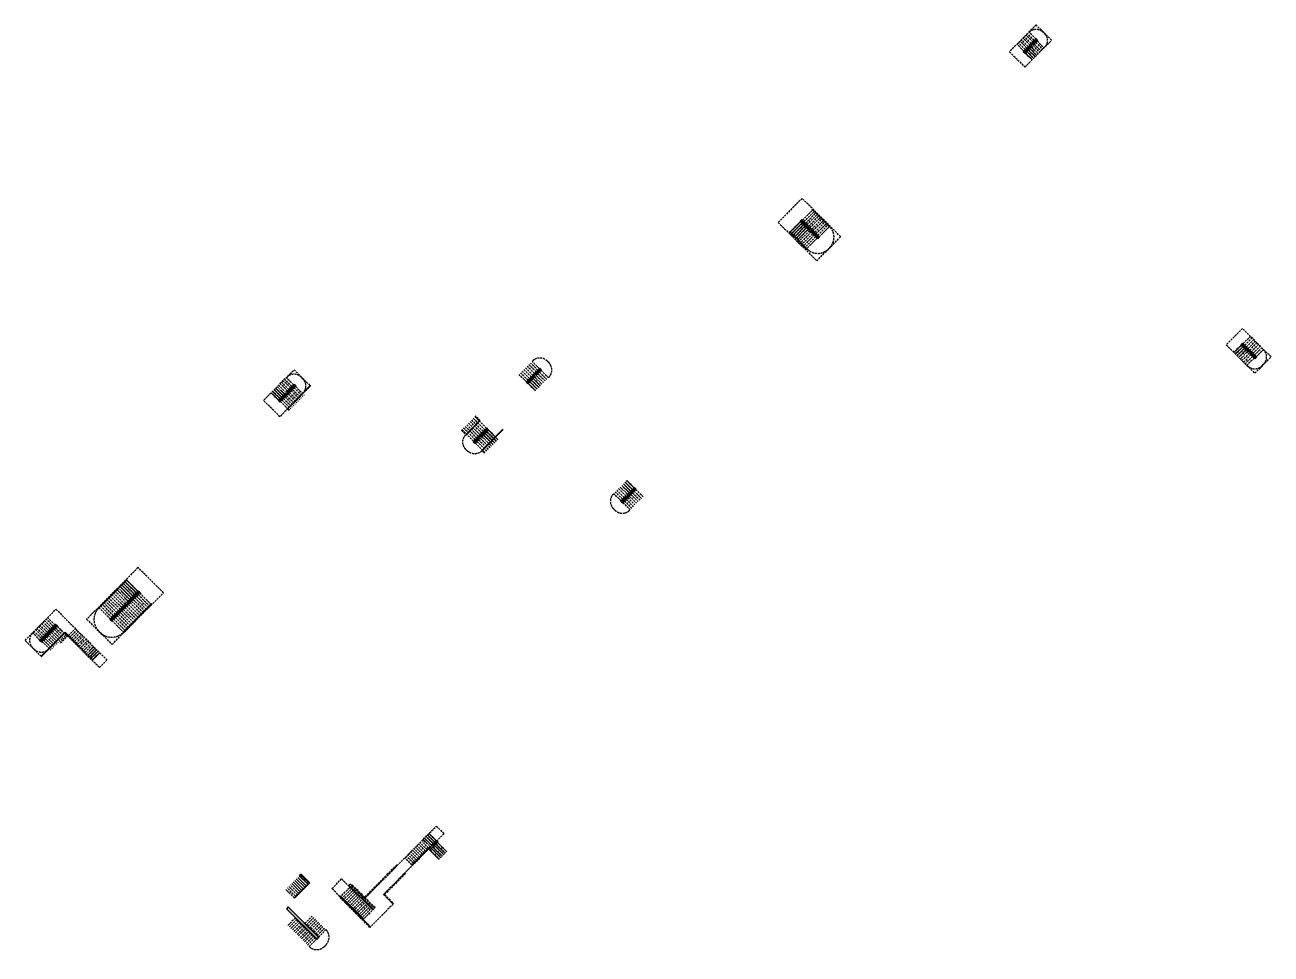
# Model space of a CAD drawing. Extents: x 517308145 to 518943416, y 3499250121 to 3500095483.
# Drawn here: x 518782034 to 518933458, y 3499825960 to 3499938810 of the extents above; entities that cross this region are included whole.
import ezdxf

# ---------------------------------------------------------------- set-up
doc = ezdxf.new("R2010")
doc.units = 0
doc.header["$LTSCALE"] = 1000
doc.header["$MEASUREMENT"] = 0
for name, pattern in [('$0$DASH', [0.35, 0.25, -0.1]), ('__覆盖_A40-地下室楼梯_TEN25IWV_设计区$0$DASH', [0.35, 0.25, -0.1]), ('DASH', [0.35, 0.25, -0.1]), ('HIDDEN', [0.375, 0.25, -0.125])]:
    doc.linetypes.add(name, pattern=pattern)
doc.layers.get('DEFPOINTS').update_dxf_attribs({"color": 8, "linetype": 'CONTINUOUS'})
for name, color, linetype in [('__覆盖_A40-地下室楼梯_TEN25IWV_设计区$0$AD-SIGN', 195, 'CONTINUOUS'), ('__覆盖_A40-地下室楼梯_TEN25IWV_设计区$0$AE-HDWR', 8, 'CONTINUOUS'), ('__覆盖_A40-地下室楼梯_TEN25IWV_设计区$0$AE-STAR', 51, 'CONTINUOUS'), ('a-排水沟', 170, 'CONTINUOUS'), ('AD-SIGN', 195, 'CONTINUOUS'), ('AE-ABOV', 154, 'HIDDEN'), ('AE-HDWR', 8, 'CONTINUOUS'), ('AE-STAR', 51, 'CONTINUOUS'), ('C-XREF-EXT', 7, 'CONTINUOUS'), ('HS-A-填充图案', 8, 'CONTINUOUS'), ('HS-A-墙-砼', 41, 'CONTINUOUS'), ('HS-A-面层', 9, 'CONTINUOUS')]:
    doc.layers.add(name, color=color, linetype=linetype)

# ---------------------------------------------------------------- blocks, each defined once
blk = doc.blocks.new('*U19')
at = {"layer": 'a-排水沟'}
h = blk.add_hatch(dxfattribs=at)
h.set_pattern_fill('ANSI31', color=256, scale=100, angle=-135)
h.set_pattern_definition([(270, (588966.14, -49262.37), (158.75, -3e-13), [])])
h.paths.add_polyline_path([(1494, 0), (1494, 300), (-6, 300), (-6, 0)])
blk.add_lwpolyline([(1494, 0), (1494, 300), (-6, 300), (-6, 0)], close=True, dxfattribs=at)
blk = doc.blocks.new('A$C22EB490E')
at = {"layer": 'HS-A-填充图案'}
blk.add_hatch(color=256, dxfattribs=at).paths.add_polyline_path([(-3550, -3850), (-3550, -9050), (-3250, -9050), (-3250, -3850)])
at = {"layer": '__覆盖_A40-地下室楼梯_TEN25IWV_设计区$0$AD-SIGN', "linetype": '__覆盖_A40-地下室楼梯_TEN25IWV_设计区$0$DASH'}
blk.add_lwpolyline([(-4850, -9050, 0.4142136), (-3550, -10350), (-3250, -10350, 0.4142136), (-1950, -9050)], format="xyb", dxfattribs=at)
at = {"layer": '__覆盖_A40-地下室楼梯_TEN25IWV_设计区$0$AE-HDWR'}
for points in [[(-1950, -3650), (390, -3650), (390, -3600), (-1950, -3600)], [(-3250, -6625), (-3250, -9050), (-3550, -9050), (-3550, -5410), (-3600, -5410), (-3600, -9100), (-3200, -9100), (-3200, -6625)]]:
    blk.add_lwpolyline(points, close=True, dxfattribs=at)
at = {"layer": '__覆盖_A40-地下室楼梯_TEN25IWV_设计区$0$AE-STAR', "linetype": '$0$DASH'}
for points in [[(-1950, -3600), (-1950, -2150)], [(-1690, -3600), (-1690, -2150)], [(-1430, -3600), (-1430, -2150)], [(-1170, -3600), (-1170, -2150)]]:
    blk.add_lwpolyline(points, dxfattribs=at)
at = {"layer": '__覆盖_A40-地下室楼梯_TEN25IWV_设计区$0$AE-STAR'}
for points in [[(-910, -3600), (-910, -2150)], [(-650, -3600), (-650, -2150)], [(-390, -3600), (-390, -2150)], [(-130, -3600), (-130, -2150)], [(130, -3600), (130, -2150)], [(390, -3600), (390, -2150)]]:
    blk.add_lwpolyline(points, dxfattribs=at)
at = {"layer": '__覆盖_A40-地下室楼梯_TEN25IWV_设计区$0$AE-STAR', "linetype": '__覆盖_A40-地下室楼梯_TEN25IWV_设计区$0$DASH'}
for points in [[(-3550, -5410), (-4850, -5410)], [(-3550, -5670), (-4850, -5670)], [(-3550, -5930), (-4850, -5930)], [(-3550, -6190), (-4850, -6190)], [(-3550, -6450), (-4850, -6450)], [(-3550, -6710), (-4850, -6710)], [(-3550, -6970), (-4850, -6970)], [(-3550, -7230), (-4850, -7230)], [(-3550, -7490), (-4850, -7490)], [(-3200, -6710), (-1950, -6710)], [(-3200, -6970), (-1950, -6970)], [(-3200, -7230), (-1950, -7230)], [(-3200, -7490), (-1950, -7490)], [(-3550, -7750), (-4850, -7750)], [(-3550, -8010), (-4850, -8010)], [(-3550, -8270), (-4850, -8270)], [(-3550, -8530), (-4850, -8530)], [(-3550, -8790), (-4850, -8790)], [(-3550, -9050), (-4850, -9050)], [(-3200, -7750), (-1950, -7750)], [(-3200, -8010), (-1950, -8010)], [(-3200, -8270), (-1950, -8270)], [(-3200, -8530), (-1950, -8530)], [(-3200, -8790), (-1950, -8790)], [(-3200, -9050), (-1950, -9050)]]:
    blk.add_lwpolyline(points, dxfattribs=at)
at = {"layer": 'HS-A-墙-砼'}
for p, q in [((-3550, -3850), (-3550, -9050)), ((-3250, -3850), (-3550, -3850)), ((-3250, -3850), (-3250, -9050)), ((-3250, -9050), (-3550, -9050))]:
    blk.add_line(p, q, dxfattribs=at)
at = {"layer": 'HS-A-面层', "rotation": 90}
blk.add_blockref('*U19', (690, -3644), dxfattribs=at)
blk = doc.blocks.new('CR')
at = {"layer": 'AD-SIGN'}
h = blk.add_hatch(color=256, dxfattribs=at)
h.dxf.hatch_style = 1
edge = h.paths.add_edge_path()
edge.add_arc((0, 0), 50, 0, 360)
blk.add_circle((0, 0), 50, dxfattribs=at)
blk = doc.blocks.new('A$C59561BE8')
at = {"layer": 'AD-SIGN', "linetype": 'DASH'}
blk.add_lwpolyline([(-1555, 3430, 0.4142136), (-2810, 2175), (-2810, 1925, 0.4142136), (-1555, 670)], format="xyb", dxfattribs=at)
at = {"layer": 'AD-SIGN'}
blk.add_lwpolyline([(1130, 1275, 0, 0, 0), (861, 1275, 125, 0, 0), (261, 1275, 0, 0, 0)], format="xyseb", dxfattribs=at)
at = {"layer": 'AE-ABOV'}
for points in [[(1718, -2970), (2500, -2970)], [(1300, -3230), (2500, -3230)], [(1300, -3490), (2500, -3490)], [(1300, -3750), (2500, -3750)], [(1300, -4010), (2500, -4010)]]:
    blk.add_lwpolyline(points, dxfattribs=at)
at = {"layer": 'AE-HDWR'}
for points in [[(1180, 2200), (1180, 1900), (-1580, 1900), (-1580, 2200)], [(1130, 2150), (1130, 1950), (-1530, 1950), (-1530, 2150)]]:
    blk.add_lwpolyline(points, close=True, dxfattribs=at)
blk.add_lwpolyline([(-2850, 645), (1250, 645), (1250, -4090), (1300, -4090), (1300, 695), (-2850, 695)], dxfattribs=at)
at = {"layer": 'AE-STAR', "linetype": 'DASH'}
for p, q in [((1130, 1900), (1130, 150)), ((1250, 150), (-150, 150))]:
    blk.add_line(p, q, dxfattribs=at)
for points in [[(-1530, 2200), (-1530, 3450)], [(-1270, 2200), (-1270, 3450)], [(-1010, 2200), (-1010, 3450)], [(-750, 2200), (-750, 3450)], [(-490, 2200), (-490, 3450)], [(-230, 2200), (-230, 3450)], [(30, 2200), (30, 3450)], [(290, 2200), (290, 3450)], [(550, 2200), (550, 3450)], [(810, 2200), (810, 3450)], [(1070, 2200), (1070, 3450)], [(-1470, 1900), (-1470, 400)], [(-1210, 1900), (-1210, 400)], [(-950, 1900), (-950, 400)], [(-690, 1900), (-690, 400)], [(-430, 1900), (-430, 400)], [(-170, 1900), (-170, 400)], [(90, 1900), (90, 150)], [(350, 1900), (350, 150)], [(610, 1900), (610, 150)], [(870, 1900), (870, 150)], [(1300, 120), (2500, 120)], [(1300, -140), (2500, -140)], [(1300, -400), (2500, -400)], [(1300, -660), (2500, -660)], [(1300, -920), (2500, -920)], [(1300, -1180), (2500, -1180)], [(1300, -1440), (2500, -1440)], [(1300, -1700), (2500, -1700)], [(1300, -1960), (2500, -1960)], [(1300, -2220), (2500, -2220)], [(1300, -2480), (2500, -2480)], [(1300, -2740), (2500, -2740)]]:
    blk.add_lwpolyline(points, dxfattribs=at)
at = {"layer": 'AE-STAR'}
blk.add_lwpolyline([(1100, 2100), (1100, 2000), (-1500, 2000), (-1500, 2100)], close=True, dxfattribs=at)
for points in [[(1300, -3000), (2500, -3000)], [(1300, -3260), (2500, -3260)], [(1300, -3520), (2500, -3520)], [(1300, -3780), (2500, -3780)], [(1300, -4040), (2500, -4040)]]:
    blk.add_lwpolyline(points, dxfattribs=at)
at = {"layer": 'C-XREF-EXT', "color": 5, "rotation": 89.99999995577402}
blk.add_blockref('CR', (1130, 1275), dxfattribs=at)
at = {"layer": 'C-XREF-EXT', "color": 5, "xscale": -0.9999999999999998, "rotation": 6.87051940487349e-08}
blk.add_blockref('CR', (1900, -4040), dxfattribs=at)
blk.add_wipeout([(1200, -3117), (1773, -2895), (1743, -2765), (1957, -3073), (1916, -2894), (2500, -2667), (2500, -2721), (1927, -2943), (1957, -3073), (1743, -2765), (1784, -2944), (1200, -3171)]).dxf.layer = 'AD-SIGN'
at = {"layer": 'AD-SIGN'}
blk.add_lwpolyline([(1900, -4040, 0, 0, 0), (1900, -3771, 125, 0, 0), (1900, -3171, 0, 0, 0)], format="xyseb", dxfattribs=at)
at = {"layer": 'DEFPOINTS', "linetype": 'DASH'}
for points in [[(1200, -5290), (1200, 650), (-2830, 650), (-2830, 3450), (2500, 3450), (2500, 150), (2500, 150)], [(2500, 150), (2500, -5290), (1200, -5290)]]:
    blk.add_lwpolyline(points, dxfattribs=at)
blk = doc.blocks.new('A$C7F570FF1')
at = {"layer": 'AD-SIGN', "linetype": 'DASH'}
blk.add_lwpolyline([(-3335, -4325, -0.4142136), (-5310, -2350), (-5310, -2100, -0.4142135), (-3335, -125)], format="xyb", dxfattribs=at)
at = {"layer": 'AE-ABOV'}
for points in [[(-230, -2075), (-230, -1329)], [(50, -329), (50, -150)], [(50, -2075), (50, -467)], [(330, -2075), (330, -150)], [(610, -2075), (610, -150)], [(890, -2075), (890, -150)], [(1170, -2075), (1170, -150)], [(1450, -2075), (1450, -150)]]:
    blk.add_lwpolyline(points, dxfattribs=at)
at = {"layer": 'AE-HDWR'}
for points in [[(-3360, -150), (1530, -150), (1530, -100), (-3360, -100)], [(-3360, -2375), (-3360, -2075), (1560, -2075), (1560, -2375)], [(-3310, -2325), (-3310, -2125), (1510, -2125), (1510, -2325)], [(-3330, -4350), (1590, -4350), (1590, -4300), (-3330, -4300)]]:
    blk.add_lwpolyline(points, close=True, dxfattribs=at)
at = {"layer": 'AE-STAR', "linetype": 'DASH'}
for points in [[(-3280, -2075), (-3280, -150)], [(-3000, -2075), (-3000, -150)], [(-2720, -2075), (-2720, -150)], [(-2440, -2075), (-2440, -150)], [(-2160, -2075), (-2160, -150)], [(-1880, -2075), (-1880, -150)], [(-1600, -2075), (-1600, -150)], [(-1320, -2075), (-1320, -150)], [(-1040, -2075), (-1040, -150)], [(-760, -2075), (-760, -150)], [(-480, -2075), (-480, -150)], [(-3280, -2375), (-3280, -4300)], [(-3000, -2375), (-3000, -4300)], [(-2720, -2375), (-2720, -4300)], [(-2440, -2375), (-2440, -4300)], [(-2160, -2375), (-2160, -4300)], [(-1880, -2375), (-1880, -4300)], [(-1600, -2375), (-1600, -4300)], [(-1320, -2375), (-1320, -4300)], [(-1040, -2375), (-1040, -4300)], [(-760, -2375), (-760, -4300)], [(-480, -2375), (-480, -4300)], [(-200, -2375), (-200, -4300)], [(80, -2375), (80, -4300)], [(360, -2375), (360, -4300)], [(640, -2375), (640, -4300)], [(920, -2375), (920, -4300)], [(1200, -2375), (1200, -4300)], [(1480, -2375), (1480, -4300)]]:
    blk.add_lwpolyline(points, dxfattribs=at)
at = {"layer": 'AE-STAR'}
for points in [[(-200, -2075), (-200, -150)], [(80, -2075), (80, -150)], [(360, -2075), (360, -150)], [(640, -2075), (640, -150)], [(920, -2075), (920, -150)], [(1200, -2075), (1200, -150)], [(1480, -2075), (1480, -150)]]:
    blk.add_lwpolyline(points, dxfattribs=at)
blk.add_lwpolyline([(-3280, -2275), (-3280, -2175), (1480, -2175), (1480, -2275)], close=True, dxfattribs=at)
at = {"layer": 'DEFPOINTS', "linetype": 'DASH'}
blk.add_lwpolyline([(3530, -4400), (3530, -50), (-5330, -50), (-5330, -4400)], close=True, dxfattribs=at)
at = {"layer": 'C-XREF-EXT', "color": 5, "xscale": -1, "rotation": 90.00000007022781}
blk.add_blockref('CR', (1480, -1113), dxfattribs=at)
blk.add_wipeout([(158, -50), (-224, -1036), (-354, -1006), (-46, -1219), (-225, -1178), (-612, -2175), (-558, -2175), (-176, -1189), (-46, -1219), (-354, -1006), (-175, -1047), (212, -50)]).dxf.layer = 'AD-SIGN'
at = {"layer": 'AD-SIGN'}
blk.add_lwpolyline([(1480, -1113, 0, 0, 0), (801, -1113, 125, 0, 0), (201, -1113, 0, 0, 0)], format="xyseb", dxfattribs=at)
blk = doc.blocks.new('A$C25805BD4')
at = {"layer": 'AD-SIGN', "linetype": 'DASH'}
blk.add_lwpolyline([(-2745, 670, 0.4142136), (-1490, 1925), (-1490, 2175, 0.4142136), (-2745, 3430)], format="xyb", dxfattribs=at)
at = {"layer": 'AE-ABOV'}
blk.add_lwpolyline([(-5400, 2200), (-5400, 3450)], dxfattribs=at)
at = {"layer": 'AE-HDWR'}
for points in [[(-5480, 1900), (-5480, 2200), (-2720, 2200), (-2720, 1900)], [(-5430, 1950), (-5430, 2150), (-2770, 2150), (-2770, 1950)]]:
    blk.add_lwpolyline(points, close=True, dxfattribs=at)
for points in [[(-1400, 695), (-5400, 695), (-5400, 400)], [(-5350, 400), (-5350, 645), (-1400, 645)]]:
    blk.add_lwpolyline(points, dxfattribs=at)
at = {"layer": 'AE-STAR'}
for points in [[(-5430, 2200), (-5430, 3450)], [(-5170, 2200), (-5170, 3450)], [(-4910, 2200), (-4910, 3450)], [(-4650, 2200), (-4650, 3450)], [(-4390, 2200), (-4390, 3450)]]:
    blk.add_lwpolyline(points, dxfattribs=at)
at = {"layer": 'AE-STAR', "linetype": 'DASH'}
for points in [[(-4130, 2200), (-4130, 3450)], [(-3870, 2200), (-3870, 3450)], [(-3610, 2200), (-3610, 3450)], [(-3350, 2200), (-3350, 3450)], [(-3090, 2200), (-3090, 3450)], [(-2830, 2200), (-2830, 3450)], [(-5370, 1900), (-5370, 400)], [(-5110, 1900), (-5110, 400)], [(-4850, 1900), (-4850, 400)], [(-4590, 1900), (-4590, 400)], [(-4330, 1900), (-4330, 400)], [(-4070, 1900), (-4070, 400)], [(-3810, 1900), (-3810, 400)], [(-3550, 1900), (-3550, 400)], [(-3290, 1900), (-3290, 400)], [(-3030, 1900), (-3030, 400)], [(-2770, 1900), (-2770, 400)]]:
    blk.add_lwpolyline(points, dxfattribs=at)
at = {"layer": 'AE-STAR'}
blk.add_lwpolyline([(-5400, 2000), (-5400, 2100), (-2800, 2100), (-2800, 2000)], close=True, dxfattribs=at)
at = {"layer": 'DEFPOINTS', "linetype": 'DASH'}
blk.add_lwpolyline([(-6730, 3450), (-1470, 3450), (-1470, 650), (-6730, 650)], close=True, dxfattribs=at)
at = {"layer": 'C-XREF-EXT', "color": 5, "xscale": -0.9999999999999998, "rotation": 270.0000000424307}
blk.add_blockref('CR', (-5430, 2825), dxfattribs=at)
blk.add_wipeout([(-4516, 3450), (-4285, 2853), (-4155, 2882), (-4463, 2669), (-4284, 2710), (-4047, 2100), (-4101, 2100), (-4333, 2699), (-4463, 2669), (-4155, 2882), (-4334, 2841), (-4573, 3450)]).dxf.layer = 'AD-SIGN'
at = {"layer": 'AD-SIGN'}
blk.add_lwpolyline([(-5430, 2825, 0, 0, 0), (-5161, 2825, 125, 0, 0), (-4561, 2825, 0, 0, 0)], format="xyseb", dxfattribs=at)
at = {"layer": 'AE-ABOV'}
for points in [[(-5140, 2200), (-5140, 3450)], [(-4880, 2200), (-4880, 3450)], [(-4620, 2200), (-4620, 3450)], [(-4360, 2200), (-4360, 2907)]]:
    blk.add_lwpolyline(points, dxfattribs=at)
blk = doc.blocks.new('fdgjhfgjhgfdhgfhgfshsgh')
at = {"layer": 'AD-SIGN', "linetype": 'DASH'}
blk.add_lwpolyline([(-3345, -2980, 0.4142136), (-2090, -1725), (-2090, -1475, 0.4142136), (-3345, -220)], format="xyb", dxfattribs=at)
at = {"layer": 'AE-ABOV'}
for points in [[(-5660, -1750), (-5660, -3400)], [(-5380, -1750), (-5380, -3400)], [(-5100, -1750), (-5100, -3400)], [(-4820, -1750), (-4820, -3400)], [(-4540, -1750), (-4540, -2118)]]:
    blk.add_lwpolyline(points, dxfattribs=at)
at = {"layer": 'AE-HDWR', "linetype": 'DASH'}
for points in [[(-3350, 550), (-3350, -245), (-5790, -245), (-5790, 550)], [(-3400, 550), (-3400, -195), (-5740, -195), (-5740, 550)]]:
    blk.add_lwpolyline(points, dxfattribs=at)
at = {"layer": 'AE-HDWR'}
for points in [[(-5740, -1750), (-5740, -1450), (-3370, -1450), (-3370, -1750)], [(-5690, -1700), (-5690, -1500), (-3420, -1500), (-3420, -1700)]]:
    blk.add_lwpolyline(points, close=True, dxfattribs=at)
at = {"layer": 'AE-STAR', "linetype": 'DASH'}
for points in [[(-5690, -1450), (-5690, 550)], [(-5410, -1450), (-5410, 550)], [(-5130, -1450), (-5130, 550)], [(-4850, -1450), (-4850, 550)], [(-4570, -1450), (-4570, 550)], [(-4290, -1450), (-4290, 550)], [(-4010, -1450), (-4010, 550)], [(-3730, -1450), (-3730, 550)], [(-3450, -1450), (-3450, 550)], [(-4290, -1750), (-4290, -3400)], [(-4010, -1750), (-4010, -3400)], [(-3730, -1750), (-3730, -3400)], [(-3450, -1750), (-3450, -3400)]]:
    blk.add_lwpolyline(points, dxfattribs=at)
at = {"layer": 'AE-STAR'}
blk.add_lwpolyline([(-5690, -1650), (-5690, -1550), (-3420, -1550), (-3420, -1650)], close=True, dxfattribs=at)
for points in [[(-5690, -1750), (-5690, -3400)], [(-5410, -1750), (-5410, -3400)], [(-5130, -1750), (-5130, -3400)], [(-4850, -1750), (-4850, -3400)], [(-4570, -1750), (-4570, -3400)]]:
    blk.add_lwpolyline(points, dxfattribs=at)
at = {"layer": 'C-XREF-EXT', "color": 5, "rotation": 269.999999963413}
blk.add_blockref('CR', (-5690, -2375), dxfattribs=at)
blk.add_wipeout([(-4756, -3000), (-4525, -2403), (-4395, -2432), (-4703, -2219), (-4524, -2260), (-4287, -1650), (-4341, -1650), (-4573, -2249), (-4703, -2219), (-4395, -2432), (-4574, -2391), (-4813, -3000)]).dxf.layer = 'AD-SIGN'
at = {"layer": 'AD-SIGN'}
blk.add_lwpolyline([(-5690, -2375, 0, 0, 0), (-5200, -2375, 125, 0, 0), (-4600, -2375, 0, 0, 0)], format="xyseb", dxfattribs=at)
at = {"layer": 'AE-HDWR'}
for points in [[(-3350, -3400), (-3350, -2955), (-7000, -2955)], [(-3400, -3400), (-3400, -3005), (-7000, -3005)]]:
    blk.add_lwpolyline(points, dxfattribs=at)
blk = doc.blocks.new('A$C629C5A79')
at = {"layer": 'AD-SIGN', "linetype": 'DASH'}
blk.add_lwpolyline([(50, -5035, 0.4142136), (1850, -6835), (2100, -6835, 0.4142136), (3900, -5035)], format="xyb", dxfattribs=at)
at = {"layer": 'AE-ABOV'}
for points in [[(25, -2120), (-150, -2120)], [(1825, -2120), (75, -2120)], [(1825, -2380), (75, -2380)]]:
    blk.add_lwpolyline(points, dxfattribs=at)
at = {"layer": 'AE-HDWR'}
for points in [[(2125, -2040), (1825, -2040), (1825, -5060), (2125, -5060)], [(2075, -2090), (1875, -2090), (1875, -5010), (2075, -5010)], [(3925, -2040), (3875, -2040), (3875, -5060), (3925, -5060)]]:
    blk.add_lwpolyline(points, close=True, dxfattribs=at)
at = {"layer": 'AE-STAR'}
for points in [[(25, -2090), (-150, -2090)], [(25, -2350), (-150, -2350)], [(1825, -2090), (75, -2090)], [(1825, -2350), (75, -2350)]]:
    blk.add_lwpolyline(points, dxfattribs=at)
blk.add_lwpolyline([(2025, -2120), (1925, -2120), (1925, -4980), (2025, -4980)], close=True, dxfattribs=at)
at = {"layer": 'AE-STAR', "linetype": 'DASH'}
for points in [[(2125, -2150), (3875, -2150)], [(2125, -2410), (3875, -2410)], [(25, -4690), (-150, -4690)], [(25, -4950), (-150, -4950)], [(1825, -4690), (75, -4690)], [(1825, -4950), (75, -4950)], [(2125, -4750), (3875, -4750)], [(2125, -5010), (3875, -5010)]]:
    blk.add_lwpolyline(points, dxfattribs=at)
at = {"layer": 'DEFPOINTS', "linetype": 'DASH'}
blk.add_lwpolyline([(-150, -245), (-150, -6855), (3975, -6855), (3975, -245)], close=True, dxfattribs=at)
at = {"layer": 'C-XREF-EXT', "color": 5, "rotation": 179.9999999231297}
blk.add_blockref('CR', (950, -2090), dxfattribs=at)
blk.add_wipeout([(-25, -3284), (872, -3515), (843, -3645), (1056, -3337), (1015, -3516), (1925, -3753), (1925, -3699), (1026, -3467), (1056, -3337), (843, -3645), (884, -3466), (-25, -3227)]).dxf.layer = 'AD-SIGN'
at = {"layer": 'AD-SIGN'}
blk.add_lwpolyline([(950, -2090, 0, 0, 0), (950, -2639, 125, 0, 0), (950, -3239, 0, 0, 0)], format="xyseb", dxfattribs=at)
at = {"layer": 'AE-ABOV'}
for points in [[(1825, -2640), (75, -2640)], [(1825, -2900), (75, -2900)], [(1825, -3160), (75, -3160)], [(1825, -3420), (710, -3420)]]:
    blk.add_lwpolyline(points, dxfattribs=at)
at = {"layer": 'AE-HDWR'}
blk.add_lwpolyline([(25, -2040), (75, -2040), (75, -5060), (25, -5060)], close=True, dxfattribs=at)
at = {"layer": 'AE-STAR'}
for points in [[(25, -2610), (-150, -2610)], [(25, -2870), (-150, -2870)], [(1825, -2610), (75, -2610)], [(1825, -2870), (75, -2870)], [(25, -3130), (-150, -3130)], [(25, -3390), (-150, -3390)], [(1825, -3130), (75, -3130)], [(1825, -3390), (75, -3390)]]:
    blk.add_lwpolyline(points, dxfattribs=at)
at = {"layer": 'AE-STAR', "linetype": 'DASH'}
for points in [[(2125, -2670), (3875, -2670)], [(2125, -2930), (3875, -2930)], [(25, -3650), (-150, -3650)], [(25, -3910), (-150, -3910)], [(25, -4170), (-150, -4170)], [(25, -4430), (-150, -4430)], [(1825, -3650), (75, -3650)], [(1825, -3910), (75, -3910)], [(1825, -4170), (75, -4170)], [(1825, -4430), (75, -4430)], [(2125, -3190), (3875, -3190)], [(2125, -3450), (3875, -3450)], [(2125, -3710), (3875, -3710)], [(2125, -3970), (3875, -3970)], [(2125, -4230), (3875, -4230)], [(2125, -4490), (3875, -4490)]]:
    blk.add_lwpolyline(points, dxfattribs=at)
blk = doc.blocks.new('A$C48A16257')
at = {"layer": 'AD-SIGN'}
for points in [[(-6475, 1510, 0, 0, 0), (-6475, 2601, 125, 0, 0), (-6475, 3201, 0, 0, 0)], [(5500, 825, 0, 0, 0), (5231, 825, 125, 0, 0), (4631, 825, 0, 0, 0)]]:
    blk.add_lwpolyline(points, format="xyseb", dxfattribs=at)
at = {"layer": 'AE-ABOV'}
for points in [[(-7500, 250), (-7600, 250), (-7600, 5469), (-7500, 5469), (-7500, 250)], [(100, 3300), (-5450, 3300), (-5450, 5410), (-5550, 5410), (-5550, 1510), (-5450, 1510), (-5450, 3200), (100, 3200)], [(4490, 2418), (4490, 3200)], [(4750, 2000), (4750, 3200)], [(5010, 2000), (5010, 3200)], [(5270, 2000), (5270, 3200)], [(5530, 2000), (5530, 3200)], [(0, 1950), (0, 1900), (-3600, 1900), (-3600, 250)], [(100, 1950), (100, 1800), (-3500, 1800), (-3500, 250)], [(5010, 1900), (5010, 1950)], [(5270, 1900), (5270, 1950)], [(5530, 1900), (5530, 1950)]]:
    blk.add_lwpolyline(points, dxfattribs=at)
at = {"layer": 'AE-HDWR'}
for points in [[(-7450, 5460), (-7450, 1510), (-7400, 1510), (-7400, 5460)], [(-5850, 5700), (-5850, 1510), (-5800, 1510), (-5800, 5700)]]:
    blk.add_lwpolyline(points, close=True, dxfattribs=at)
blk.add_lwpolyline([(5610, 2000), (1400, 2000), (1400, 1950), (5560, 1950), (5560, 1750), (4150, 1750), (4150, 1700), (5610, 1700), (5610, 2000)], dxfattribs=at)
at = {"layer": 'AE-STAR', "linetype": 'DASH'}
for points in [[(-7600, 5410), (-5450, 5410)], [(-7600, 5150), (-5450, 5150)], [(-7600, 4890), (-5450, 4890)], [(-7600, 4630), (-5450, 4630)], [(-7600, 4370), (-5450, 4370)], [(-7600, 4110), (-5450, 4110)], [(-7600, 3850), (-5450, 3850)], [(-7600, 3590), (-5450, 3590)], [(-7600, 3330), (-5450, 3330)], [(-7600, 3070), (-5550, 3070)], [(1400, 2000), (1400, 3200)], [(1660, 2000), (1660, 3200)], [(1920, 2000), (1920, 3200)], [(2180, 2000), (2180, 3200)], [(2440, 2000), (2440, 3200)], [(2700, 2000), (2700, 3200)], [(2960, 2000), (2960, 3200)], [(3220, 2000), (3220, 3200)], [(3480, 2000), (3480, 3200)], [(3740, 2000), (3740, 3200)], [(4000, 2000), (4000, 3200)], [(4260, 2000), (4260, 3200)], [(-7600, 2810), (-5550, 2810)], [(-7600, 2550), (-5550, 2550)], [(-7600, 2290), (-5550, 2290)], [(-7600, 2030), (-5550, 2030)], [(-7600, 1770), (-5550, 1770)], [(1400, 1900), (1400, 1950)], [(1660, 1900), (1660, 1950)], [(1920, 1900), (1920, 1950)], [(2440, 1900), (2440, 1950)], [(2700, 1900), (2700, 1950)], [(2960, 1900), (2960, 1950)], [(3480, 1900), (3480, 1950)], [(3740, 1900), (3740, 1950)], [(4000, 1900), (4000, 1950)], [(4260, 1900), (4260, 1950)], [(-7600, 1510), (-5550, 1510)]]:
    blk.add_lwpolyline(points, dxfattribs=at)
at = {"layer": 'AE-STAR'}
for points in [[(4520, 2000), (4520, 3200)], [(4780, 2000), (4780, 3200)], [(5040, 2000), (5040, 3200)], [(5300, 2000), (5300, 3200)], [(5560, 2000), (5560, 3200)], [(4520, 1900), (4520, 1950)], [(5040, 1900), (5040, 1950)], [(5300, 1900), (5300, 1950)], [(5500, 1700), (5500, 100)]]:
    blk.add_lwpolyline(points, dxfattribs=at)
at = {"layer": 'DEFPOINTS', "linetype": 'DASH'}
blk.add_lwpolyline([(6810, 1900), (-3600, 1900), (-3600, 250), (-7500, 250), (-7500, 6850), (-5850, 6850), (-5850, 5700), (-5550, 5700), (-5550, 3200), (6810, 3200), (6810, 1900)], dxfattribs=at)
at = {"layer": 'C-XREF-EXT', "color": 5}
for p, xscale, rotation in [((-6475, 1510), -1, 359.999999955466), ((5560, 2600), -0.9999999999999989, 90.00000007022788)]:
    blk.add_blockref('CR', p, dxfattribs=dict(at, xscale=xscale, rotation=rotation))
at = {"layer": 'C-XREF-EXT', "color": 5, "rotation": 89.9999999096327}
blk.add_blockref('CR', (5500, 825), dxfattribs=at)
blk.add_wipeout([(4637, 1900), (4415, 2473), (4285, 2443), (4593, 2657), (4414, 2616), (4187, 3200), (4241, 3200), (4463, 2627), (4593, 2657), (4285, 2443), (4464, 2484), (4691, 1900)]).dxf.layer = 'AD-SIGN'
at = {"layer": 'AD-SIGN'}
blk.add_lwpolyline([(5560, 2600, 0, 0, 0), (5291, 2600, 125, 0, 0), (4691, 2600, 0, 0, 0)], format="xyseb", dxfattribs=at)
at = {"layer": 'AE-ABOV'}
for points in [[(4230, 1700), (4230, 100)], [(4490, 1700), (4490, 100)], [(4750, 1700), (4750, 100)], [(5010, 1700), (5010, 100)], [(5270, 1700), (5270, 100)]]:
    blk.add_lwpolyline(points, dxfattribs=at)
at = {"layer": 'AE-STAR'}
for points in [[(4200, 1700), (4200, 100)], [(4460, 1700), (4460, 100)], [(4720, 1700), (4720, 100)], [(4980, 1700), (4980, 100)], [(5240, 1700), (5240, 100)]]:
    blk.add_lwpolyline(points, dxfattribs=at)
blk = doc.blocks.new('A$C06CA0CBD')
at = {"layer": 'AD-SIGN', "linetype": 'DASH'}
blk.add_lwpolyline([(-3345, -2980, 0.4142136), (-2090, -1725), (-2090, -1475, 0.4142136), (-3345, -220)], format="xyb", dxfattribs=at)
at = {"layer": 'AE-ABOV'}
for points in [[(-5640, -1750), (-5640, -3000)], [(-5360, -1750), (-5360, -3000)], [(-5080, -1750), (-5080, -3000)], [(-4800, -1750), (-4800, -3000)], [(-4520, -1750), (-4520, -2118)]]:
    blk.add_lwpolyline(points, dxfattribs=at)
at = {"layer": 'AE-HDWR'}
for points in [[(-5720, -1750), (-5720, -1450), (-3320, -1450), (-3320, -1750)], [(-5670, -1700), (-5670, -1500), (-3370, -1500), (-3370, -1700)]]:
    blk.add_lwpolyline(points, close=True, dxfattribs=at)
at = {"layer": 'AE-STAR', "linetype": 'DASH'}
for points in [[(-5610, -1450), (-5610, -200)], [(-5330, -1450), (-5330, -200)], [(-5050, -1450), (-5050, -200)], [(-4770, -1450), (-4770, -200)], [(-4490, -1450), (-4490, -200)], [(-4210, -1450), (-4210, -200)], [(-3930, -1450), (-3930, -200)], [(-3650, -1450), (-3650, -200)], [(-3370, -1450), (-3370, -200)], [(-4270, -1750), (-4270, -3000)], [(-3990, -1750), (-3990, -3000)], [(-3710, -1750), (-3710, -3000)], [(-3430, -1750), (-3430, -3000)]]:
    blk.add_lwpolyline(points, dxfattribs=at)
at = {"layer": 'AE-STAR'}
for points in [[(-5670, -1750), (-5670, -3000)], [(-5390, -1750), (-5390, -3000)], [(-5110, -1750), (-5110, -3000)], [(-4830, -1750), (-4830, -3000)], [(-4550, -1750), (-4550, -3000)]]:
    blk.add_lwpolyline(points, dxfattribs=at)
blk.add_lwpolyline([(-5640, -1650), (-5640, -1550), (-3400, -1550), (-3400, -1650)], close=True, dxfattribs=at)
at = {"layer": 'DEFPOINTS', "linetype": 'DASH'}
blk.add_lwpolyline([(-2070, -3000), (-2070, -200), (-6970, -200), (-6970, -3000)], close=True, dxfattribs=at)
at = {"layer": 'C-XREF-EXT', "color": 5, "rotation": 269.9999999634128}
blk.add_blockref('CR', (-5670, -2375), dxfattribs=at)
blk.add_wipeout([(-4756, -3000), (-4525, -2403), (-4395, -2432), (-4703, -2219), (-4524, -2260), (-4287, -1650), (-4341, -1650), (-4573, -2249), (-4703, -2219), (-4395, -2432), (-4574, -2391), (-4813, -3000)]).dxf.layer = 'AD-SIGN'
at = {"layer": 'AD-SIGN'}
blk.add_lwpolyline([(-5670, -2375, 0, 0, 0), (-5401, -2375, 125, 0, 0), (-4801, -2375, 0, 0, 0)], format="xyseb", dxfattribs=at)
blk = doc.blocks.new('A$C3CCD65CF')
at = {"layer": 'AD-SIGN', "linetype": 'DASH'}
blk.add_lwpolyline([(-4025, 220, -0.4142136), (-5205, 1400), (-5205, 1650, -0.4142135), (-4025, 2830)], format="xyb", dxfattribs=at)
at = {"layer": 'AE-ABOV'}
blk.add_lwpolyline([(-1890, 1375), (-1890, 200)], dxfattribs=at)
at = {"layer": 'AE-HDWR'}
for points in [[(-1810, 1675), (-1810, 1375), (-4050, 1375), (-4050, 1675)], [(-1860, 1625), (-1860, 1425), (-4000, 1425), (-4000, 1625)]]:
    blk.add_lwpolyline(points, close=True, dxfattribs=at)
at = {"layer": 'AE-STAR', "linetype": 'DASH'}
for points in [[(-4000, 1675), (-4000, 2850)], [(-3740, 1675), (-3740, 2850)], [(-3480, 1675), (-3480, 2850)], [(-3220, 1675), (-3220, 2850)], [(-2960, 1675), (-2960, 2850)], [(-2700, 1675), (-2700, 2850)], [(-2440, 1675), (-2440, 2850)], [(-2180, 1675), (-2180, 2850)], [(-1920, 1675), (-1920, 2850)], [(-3940, 1375), (-3940, 200)], [(-3680, 1375), (-3680, 200)], [(-3420, 1375), (-3420, 200)], [(-3160, 1375), (-3160, 200)]]:
    blk.add_lwpolyline(points, dxfattribs=at)
at = {"layer": 'AE-STAR'}
blk.add_lwpolyline([(-1890, 1575), (-1890, 1475), (-3970, 1475), (-3970, 1575)], close=True, dxfattribs=at)
for points in [[(-2900, 1375), (-2900, 200)], [(-2640, 1375), (-2640, 200)], [(-2380, 1375), (-2380, 200)], [(-2120, 1375), (-2120, 200)], [(-1860, 1375), (-1860, 200)]]:
    blk.add_lwpolyline(points, dxfattribs=at)
at = {"layer": 'DEFPOINTS', "linetype": 'DASH'}
blk.add_lwpolyline([(-635, 200), (-5225, 200), (-5225, 2850), (-635, 2850)], close=True, dxfattribs=at)
at = {"layer": 'C-XREF-EXT', "color": 5, "xscale": -1, "rotation": 90.00000005085404}
blk.add_blockref('CR', (-1860, 787), dxfattribs=at)
blk.add_wipeout([(-2774, 200), (-3005, 760), (-3135, 730), (-2827, 943), (-3006, 902), (-3243, 1475), (-3189, 1475), (-2957, 914), (-2827, 943), (-3135, 730), (-2956, 771), (-2717, 200)]).dxf.layer = 'AD-SIGN'
at = {"layer": 'AD-SIGN'}
blk.add_lwpolyline([(-1860, 787, 0, 0, 0), (-2129, 787, 125, 0, 0), (-2729, 787, 0, 0, 0)], format="xyseb", dxfattribs=at)
at = {"layer": 'AE-ABOV'}
for points in [[(-2930, 1375), (-2930, 710)], [(-2670, 1375), (-2670, 200)], [(-2410, 1375), (-2410, 200)], [(-2150, 1375), (-2150, 200)]]:
    blk.add_lwpolyline(points, dxfattribs=at)

msp = doc.modelspace()

# ---------------------------------------------------------------- linework, layer by layer
at = {"layer": 'AD-SIGN', "linetype": 'DASH'}
for points in [[(518845683, 3499897805), (518845506, 3499897981)], [(518853553, 3499880050), (518853730, 3499879874)]]:
    msp.add_lwpolyline(points, dxfattribs=at)
for centre, start, end in [((518844607, 3499897077), 45.1573, 135.15729), ((518844784, 3499896901), 315.15729, 45.1573), ((518854452, 3499880954), 135.15729, 225.1573), ((518854629, 3499880778), 225.1573, 315.15729)]:
    msp.add_arc(centre, 1275, start, end, dxfattribs=at)
at = {"layer": 'AE-ABOV'}
for points in [[(518843205, 3499895277), (518844091, 3499894396)], [(518843402, 3499895476), (518844288, 3499894595)], [(518843600, 3499895675), (518844486, 3499894793)], [(518843797, 3499895873), (518844683, 3499894992)], [(518843995, 3499896072), (518844255, 3499895812)], [(518855439, 3499881982), (518854553, 3499882864)], [(518855636, 3499882181), (518854750, 3499883062)], [(518855834, 3499882379), (518854947, 3499883261)], [(518856031, 3499882578), (518855145, 3499883459)], [(518855241, 3499881784), (518854981, 3499882043)]]:
    msp.add_lwpolyline(points, dxfattribs=at)
at = {"layer": 'AE-HDWR'}
for points in [[(518843148, 3499895221), (518842936, 3499895432), (518844607, 3499897113), (518844820, 3499896901)], [(518843148, 3499895291), (518843006, 3499895433), (518844607, 3499897042), (518844749, 3499896901)], [(518856088, 3499882634), (518856300, 3499882423), (518854629, 3499880742), (518854416, 3499880954)], [(518856088, 3499882564), (518856230, 3499882423), (518854629, 3499880813), (518854487, 3499880954)]]:
    msp.add_lwpolyline(points, close=True, dxfattribs=at)
at = {"layer": 'AE-STAR', "linetype": 'DASH'}
for points in [[(518844550, 3499897056), (518843664, 3499897937)], [(518843168, 3499895666), (518842282, 3499896548)], [(518843366, 3499895865), (518842479, 3499896746)], [(518843563, 3499896063), (518842677, 3499896945)], [(518843761, 3499896262), (518842874, 3499897143)], [(518843958, 3499896460), (518843072, 3499897342)], [(518844156, 3499896659), (518843269, 3499897540)], [(518844353, 3499896857), (518843467, 3499897739)], [(518844368, 3499896447), (518845255, 3499895566)], [(518844566, 3499896646), (518845452, 3499895764)], [(518844763, 3499896844), (518845649, 3499895963)], [(518842971, 3499895468), (518842085, 3499896349)], [(518844171, 3499896249), (518845057, 3499895367)], [(518854473, 3499881011), (518853586, 3499881892)], [(518854670, 3499881209), (518853784, 3499882091)], [(518854868, 3499881408), (518853981, 3499882289)], [(518855065, 3499881606), (518854179, 3499882488)], [(518855278, 3499881395), (518856164, 3499880513)], [(518855475, 3499881593), (518856362, 3499880712)], [(518855673, 3499881792), (518856559, 3499880910)], [(518855870, 3499881990), (518856756, 3499881109)], [(518856068, 3499882189), (518856954, 3499881307)], [(518856265, 3499882387), (518857151, 3499881506)], [(518854685, 3499880799), (518855572, 3499879918)], [(518854883, 3499880998), (518855769, 3499880116)], [(518855080, 3499881196), (518855967, 3499880315)]]:
    msp.add_lwpolyline(points, dxfattribs=at)
at = {"layer": 'AE-STAR'}
for points in [[(518843134, 3499895348), (518843063, 3499895419), (518844642, 3499897007), (518844713, 3499896936)], [(518856102, 3499882507), (518856173, 3499882437), (518854593, 3499880848), (518854523, 3499880919)]]:
    msp.add_lwpolyline(points, close=True, dxfattribs=at)
for points in [[(518843184, 3499895256), (518844070, 3499894375)], [(518843381, 3499895455), (518844267, 3499894573)], [(518843578, 3499895653), (518844465, 3499894772)], [(518843776, 3499895852), (518844662, 3499894970)], [(518843973, 3499896050), (518844860, 3499895169)], [(518855460, 3499882003), (518854574, 3499882885)], [(518855657, 3499882202), (518854771, 3499883083)], [(518855855, 3499882400), (518854969, 3499883282)], [(518856052, 3499882599), (518855166, 3499883480)], [(518855263, 3499881805), (518854376, 3499882686)]]:
    msp.add_lwpolyline(points, dxfattribs=at)

# ---------------------------------------------------------------- block references
at = {"layer": 'C-XREF-EXT', "xscale": -1}
for name, p, rotation in [('A$C3CCD65CF', (518903241, 3499933096), 45.15729239444641), ('fdgjhfgjhgfdhgfhgfshsgh', (518833095, 3499886814), 45.15729227343113)]:
    msp.add_blockref(name, p, dxfattribs=dict(at, rotation=rotation))
at = {"layer": 'C-XREF-EXT'}
for name, p, rotation in [('A$C629C5A79', (518873499, 3499915103), 45.15729226620189), ('A$C06CA0CBD', (518935067, 3499897170), 315.157292272385), ('A$C25805BD4', (518818222, 3499895541), 45.15729226620189), ('A$C59561BE8', (518786489, 3499863634), 45.15729226620189), ('A$C22EB490E', (518813575, 3499836697), 45.15729226620189)]:
    msp.add_blockref(name, p, dxfattribs=dict(at, rotation=rotation))

# ---------------------------------------------------------------- next in the draw order: block references
at = {"layer": 'C-XREF-EXT', "rotation": 45.15729226620189}
for name, p in [('A$C7F570FF1', (518793259, 3499870441)), ('A$C48A16257', (518829491, 3499834407))]:
    msp.add_blockref(name, p, dxfattribs=at)

# ---------------------------------------------------------------- next in the draw order: wipeouts: each hides what was drawn before it
for points in [[(518844714, 3499895023), (518844454, 3499895608), (518844567, 3499895679), (518844198, 3499895611), (518844353, 3499895709), (518844088, 3499896307), (518844050, 3499896269), (518844311, 3499895682), (518844198, 3499895611), (518844567, 3499895679), (518844411, 3499895581), (518844675, 3499894983)], [(518854522, 3499882833), (518854782, 3499882247), (518854669, 3499882176), (518855038, 3499882244), (518854882, 3499882146), (518855148, 3499881548), (518855186, 3499881586), (518854925, 3499882173), (518855038, 3499882244), (518854669, 3499882176), (518854825, 3499882274), (518854561, 3499882872)]]:
    msp.add_wipeout(points).dxf.layer = 'AD-SIGN'

# ---------------------------------------------------------------- next in the draw order: linework, layer by layer
at = {"layer": 'AD-SIGN'}
for points in [[(518843627, 3499894815, 0, 0, 0), (518843817, 3499895006, 125, 0, 0), (518844240, 3499895432, 0, 0, 0)], [(518855609, 3499883040, 0, 0, 0), (518855419, 3499882849, 125, 0, 0), (518854996, 3499882423, 0, 0, 0)]]:
    msp.add_lwpolyline(points, format="xyseb", dxfattribs=at)

# ---------------------------------------------------------------- next in the draw order: block references
at = {"layer": 'C-XREF-EXT', "color": 5}
for p, rotation in [((518843627, 3499894815), 315.1572922307972), ((518855609, 3499883040), 135.1572922292446)]:
    msp.add_blockref('CR', p, dxfattribs=dict(at, rotation=rotation))

doc.saveas('drawing.dxf')
